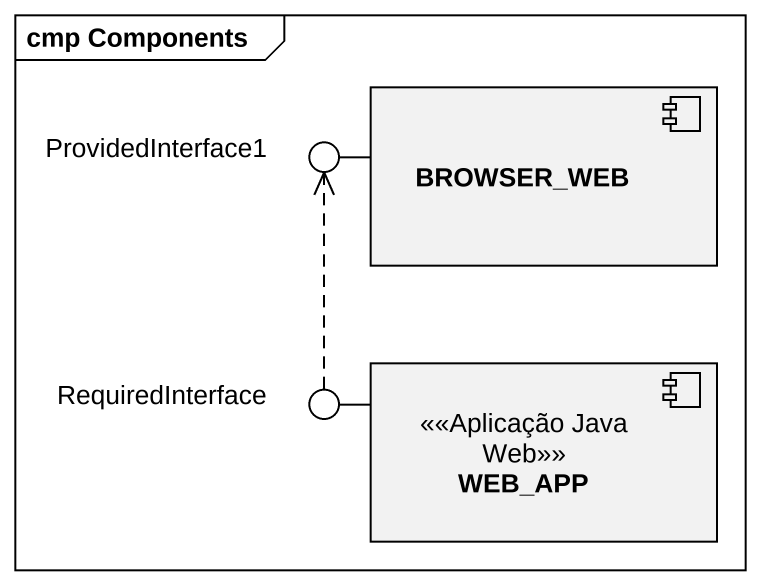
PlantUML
@startuml
mainframe cmp Components
() ProvidedInterface1
component BROWSER_WEB
() RequiredInterface
component WEB_APP <<Aplicação Java Web>>
BROWSER_WEB -left- ProvidedInterface1
WEB_APP -left- RequiredInterface
RequiredInterface .up.> ProvidedInterface1
@enduml
